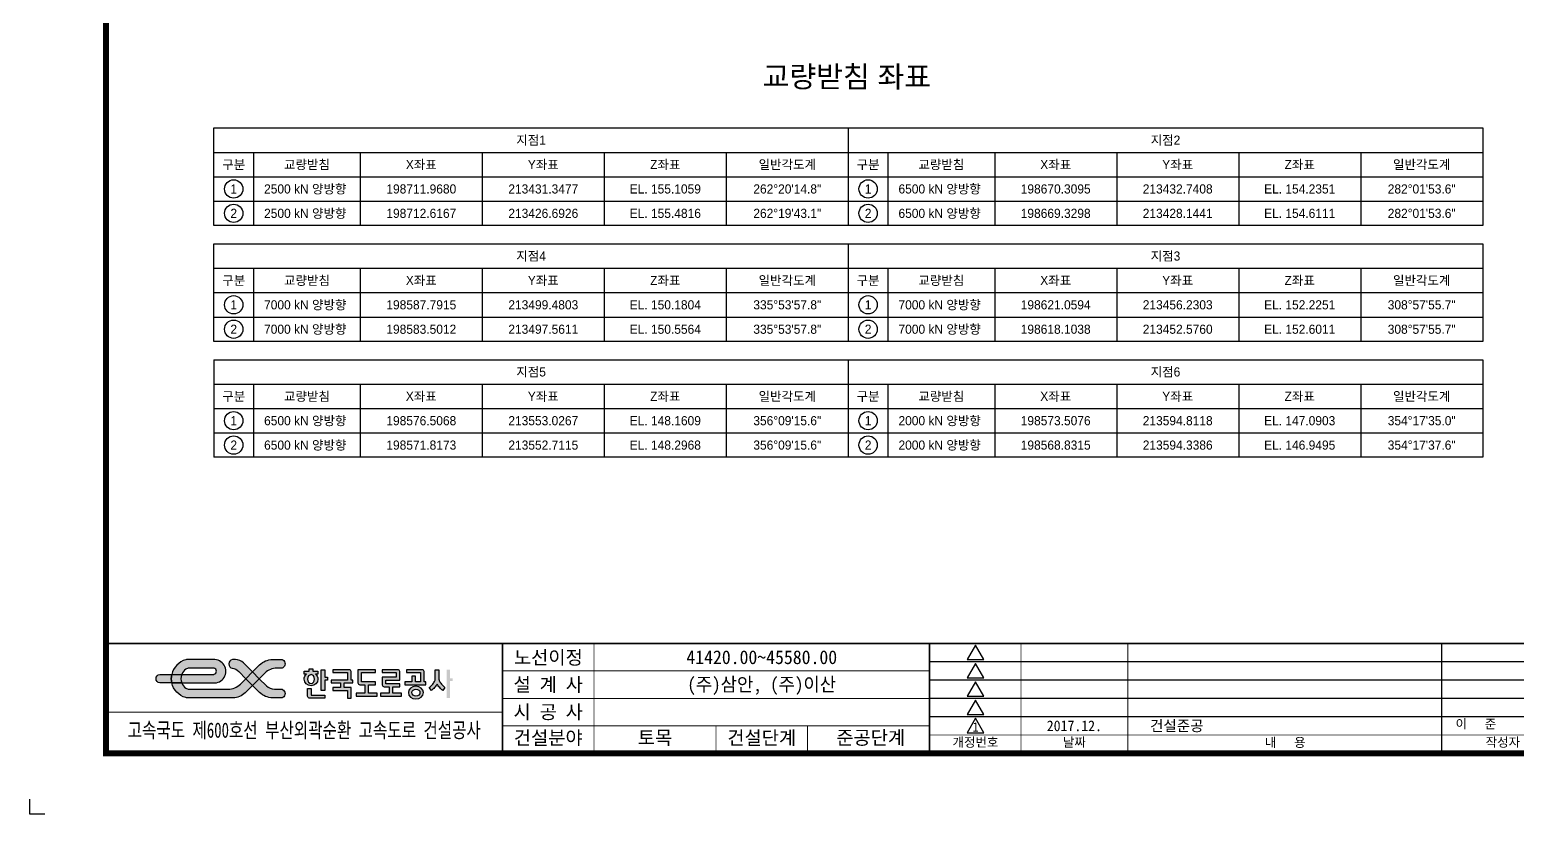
# Model space of a CAD drawing. Header units: feet. Extents: x 0 to 336400, y 0 to 237600.
# Drawn here: x 0 to 195084, y 0 to 102907 of the extents above; entities that cross this region are included whole.
import ezdxf
from ezdxf.enums import TextEntityAlignment as Align

# ---------------------------------------------------------------- set-up
doc = ezdxf.new("R2010")
doc.units = ezdxf.units.FT
doc.header["$LTSCALE"] = 2200
doc.header["$MEASUREMENT"] = 0
doc.layers.get('0').update_dxf_attribs({"linetype": 'CONTINUOUS'})
for name, color, linetype in [('CS-TABL-LIN1', 4, 'CONTINUOUS'), ('CS-TABL-LIN2', 1, 'CONTINUOUS'), ('CS-TABL-TEX1', 6, 'CONTINUOUS'), ('CS-TABL-TEX2', 3, 'CONTINUOUS'), ('CX-BORD-LIN1', 4, 'CONTINUOUS'), ('CX-BORD-LIN2', 3, 'CONTINUOUS'), ('CX-BORD-TEX2', 7, 'CONTINUOUS'), ('CX-BORD-TEX3', 6, 'CONTINUOUS'), ('CX-MISC', 2, 'CONTINUOUS'), ('CZ-TEX1', 6, 'CONTINUOUS')]:
    doc.layers.add(name, color=color, linetype=linetype)
doc.styles.add('A_STANDARD', font='')
doc.styles.add('TB_TEXT', font='')
doc.styles.add('TB_WBTXT', font='')
doc.styles.add('TB_WMTXT', font='')
doc.styles.get('A_STANDARD').set_extended_font_data('Dotum')
doc.styles.get('TB_TEXT').set_extended_font_data('DotumChe')
doc.styles.get('TB_WBTXT').set_extended_font_data('Dotum')
doc.styles.get('TB_WMTXT').set_extended_font_data('DotumChe')

# ---------------------------------------------------------------- blocks, each defined once
blk = doc.blocks.new('CXGLOGO-EX흑백')
h = blk.add_hatch(color=256)
h.paths.add_polyline_path([(12.62751094235613, 2.929722186557417), (13.9368577347384, 2.929722186557417, 0.1307849617648099), (14.19642449557114, 2.998798575681949, 0.5686079760781465), (14.23263349965494, 5.183221859397701, 0.1392232935838704), (13.9581907729968, 5.261149990701703), (11.43317010715378, 5.261149990701703, 0.1989123673796241), (7.88820811080587, 3.792778653716674), (5.962135003345992, 1.866705546256785), (7.789912781123938, 0.03892776847906987), (9.30410907077998, 1.553124058134753, -0.198912367379616)])
h.paths.add_polyline_path([(5.962135003346347, -1.78885000929877), (4.134357225567967, 0.03892776847900947), (2.638733131771026, -1.456696325318649, -0.1989123673796836), (-0.684668739806078, -2.833294453742262), (-11.36204881219041, -2.833294453742742, -0.149968192877195), (-12.240743962647, -2.563678008654669, -0.1491631919188299), (-13.39334849004342, -1.136072231520988), (-16.10175388554254, -1.136072231520988, 0.2784029190241507), (-12.27306911128629, -5.129271465237487, 0.06593867059308692), (-11.86520449236982, -5.183294453743216), (0.6208868157490102, -5.183294453742739, 0.198912367379658), (3.944288687325745, -3.806696325319599)])
h.paths.add_polyline_path([(-16.10175388554255, 1.213927768479007), (-19.36564277443144, 1.213927768479007, 0.8888888888888873), (-19.36564277443144, -1.136072231520991), (-16.10175388554254, -1.136072231520988, -0.1111111111111106)])
h.paths.add_polyline_path([(-11.36204881233854, 2.911149990701738), (-4.683161640971832, 2.911149990701997, -0.05755858726109904), (-4.564116577129639, 2.897400306733786, -0.792918256256352), (-4.564116577139849, 1.227677452445754, -0.05755858725611351), (-4.683161640971733, 1.21392776847901), (-13.39334849004398, 1.213927768479618, 0.1939147573995261), (-13.39334849004318, -1.136072231520991), (-4.743420552209216, -1.136072231520991, 1.071754271161691), (-4.743420552209216, 5.261149990701231), (-11.86520449236982, 5.261149990702183, 0.06593867059316338), (-12.27306911128352, 5.207127002196302, 0.2784029190242539), (-16.10175388554237, 1.21392776847981), (-13.39334849004398, 1.213927768479621, -0.1491631919192471), (-12.2407439626433, 2.641533545616181, -0.1499681928522188)])
h = blk.add_hatch(color=256)
h.paths.add_polyline_path([(3.485422644516419, 4.34341790508612, 0.1989123673796671), (1.269821396798442, 5.261149990701703), (0.4788016700130058, 5.261149990701703, 0.8338075771048155), (0.3771781799719207, 2.929722186557356, -0.177326263149743), (2.179867088961466, 1.993417905085643), (4.134357225568095, 0.03892776847887802), (5.962135003345992, 1.866705546256789)])
h.paths.add_polyline_path([(9.744402917729097, -1.915562368126679), (7.789912781123888, 0.03892776847899881), (5.96213500334634, -1.788850009298766), (7.888208110807184, -3.714923116759131, 0.198912367379553), (11.43317010715388, -5.183294453743692), (13.93853492596422, -5.183294453744644, 0.1292187291636897), (14.19530503372277, -5.115808595962658, 0.6043190588004438), (14.12747900538948, -2.886014569746202, 0.1137896329467328), (13.89882244722792, -2.833294453742262), (11.96000416544708, -2.833294453742262, -0.1989123673796783)])
h = blk.add_hatch(color=256)
h.paths.add_polyline_path([(5.962135003345985, 1.866705546256785), (4.134357225568095, 0.03892776847887802), (5.962135003346347, -1.788850009298773), (7.789912781123952, 0.03892776847906987)])
h.paths.add_polyline_path([(-13.39334849004398, 1.213927768479621), (-16.10175388554237, 1.21392776847981, 0.1111111111111885), (-16.10175388554254, -1.136072231520988), (-13.39334849004318, -1.136072231520988, -0.1939147573995261)])
h = blk.add_hatch(color=256)
edge = h.paths.add_edge_path()
edge.add_line((55.90553287691766, 2.4960983163664), (56.85552189184581, 2.496098316366446))
edge.add_line((56.85552189184581, 2.496098316366446), (56.85552189184592, 0.09215457618536149))
edge.add_arc((58.53363057762468, 0.09215457618543929), 1.67810868577876, 180.0000000000026, 195.4083540198517)
edge.add_arc((58.47394244906948, 0.07570436294137084), 1.61619517993231, 195.408354019852, 211.4069923032628)
edge.add_arc((62.72740815851297, 2.672743468727949), 6.599826652904244, 211.4069923032628, 220.884619074014)
edge.add_arc((62.65632922919535, 2.61120635935723), 6.505810537144002, 220.8846190740139, 230.4986055729279)
edge.add_line((58.51800266797031, -2.408736271577236), (57.94523708654083, -3.232545142195342))
edge.add_arc((62.63997685430596, 2.476487192741993), 7.39145666891144, 221.3708019331366, 230.5683267651548, ccw=False)
edge.add_arc((62.86124072826939, 2.671717853347373), 7.686537407580804, 212.5283811307898, 221.3728192081766, ccw=False)
edge.add_arc((49.89982302886737, 2.671711092267167), 7.686526193707074, 318.6271743273925, 327.471625333613, ccw=False)
edge.add_arc((50.12107005378402, 2.476495324059812), 7.391467942165787, 309.4316802638517, 318.62919103786044, ccw=False)
edge.add_line((54.81581768222331, -3.232545142194404), (54.24305210079449, -2.408736271575762))
edge.add_arc((50.16623946446956, 2.548189157142523), 6.418061309895114, 309.4355142588529, 319.1812610942183)
edge.add_arc((49.96136727208684, 2.72553903169074), 6.689032726803259, 319.1787201534786, 328.529668469246)
edge.add_arc((54.2901842034738, 0.07437455166653684), 1.612880450692433, 328.5764598147939, 344.6081938620856)
edge.add_arc((54.23147034857182, 0.09160721386742313), 1.674062617830531, 344.5729121819099, 360.0187337982126)
edge.add_line((55.90553287691779, 0.09215457618600098), (55.90553287691779, 2.4960983163664))
edge = h.paths.add_edge_path()
edge.add_arc((22.07066925838875, -0.0960583075494551), 1.77276644383517, 0.3446861390323761, 51.806537556943795, ccw=False)
edge.add_arc((21.98752086475434, -0.03643316846145372), 1.856528462969702, 268.6390132932114, 358.4888194230754, ccw=False)
edge.add_arc((21.89882706649707, -0.03696230538111067), 1.856011500010981, 181.4952613076245, 271.3769059760447, ccw=False)
edge.add_arc((21.81624874840013, -0.0960910072229415), 1.772833459952195, 128.1945062452658, 179.6542700587555, ccw=False)
edge.add_line((20.72004724334094, 1.297207502441104), (20.04344756338069, 1.297207502441104))
edge.add_line((20.04344756338069, 1.297207502441104), (20.04344756338068, 2.108874533108121))
edge.add_line((20.04344756338068, 2.108874533108121), (21.46843108577289, 2.108874533108121))
edge.add_line((21.46843108577289, 2.108874533108121), (21.4684310857729, 2.754247505206038))
edge.add_line((21.4684310857729, 2.754247505206038), (22.41842010070103, 2.754247505206038))
edge.add_line((22.41842010070103, 2.754247505206038), (22.41842010070103, 2.108874533108121))
edge.add_line((22.41842010070103, 2.108874533108121), (23.84340362309323, 2.108874533108121))
edge.add_line((23.84340362309323, 2.108874533108121), (23.84340362309322, 1.297207502441104))
edge.add_line((23.84340362309322, 1.297207502441104), (23.16680394313298, 1.297207502441104))
h.paths.add_polyline_path([(60.65547795155814, 0.172755616815305), (60.65547795155814, -0.601691949703131), (59.94298619036236, -0.601691949703131), (59.94298619036248, -5.248377348808134), (58.99299717543421, -5.248377348808617), (58.99299717543411, 2.496098316366869), (59.94298619036225, 2.496098316366869), (59.94298619036236, 0.172755616815305)])
edge = h.paths.add_edge_path()
edge.add_line((48.0681235037611, 2.496098316365892), (48.0681235037611, 1.72165074984937))
edge.add_line((48.0681235037611, 1.72165074984937), (51.86807956347353, 1.72165074984937))
edge.add_line((51.86807956347353, 1.72165074984937), (51.86807956347343, -0.8598411385413627))
edge.add_line((51.86807956347343, -0.8598411385413627), (50.44309604108143, -0.8598411385423006))
edge.add_line((50.44309604108143, -0.8598411385423006), (50.44309604108143, 0.6890539944927028))
edge.add_line((50.44309604108143, 0.6890539944927028), (49.4931070261532, 0.6890539944927028))
edge.add_line((49.4931070261532, 0.6890539944927028), (49.49310702615358, -0.8598411385418245))
edge.add_line((49.49310702615358, -0.8598411385418245), (47.59312899629693, -0.8598411385418281))
edge.add_line((47.59312899629693, -0.8598411385418281), (47.59312899629681, -1.634288705059802))
edge.add_line((47.59312899629681, -1.634288705059802), (53.29306308586574, -1.634288705059802))
edge.add_line((53.29306308586574, -1.634288705059802), (53.29306308586574, -0.8598411385413627))
edge.add_line((53.29306308586574, -0.8598411385413627), (52.81806857840155, -0.8598411385413236))
edge.add_line((52.81806857840155, -0.8598411385413236), (52.81806857840178, 1.979799938688487))
edge.add_arc((52.26887129235888, 1.979799938688532), 0.5491972860428973, 359.9999999999953, 400.6008038990672)
edge.add_arc((52.34038266447658, 2.041094338003921), 0.4550119382992583, 40.60080389906705, 89.66109212214847)
edge.add_line((52.3430740709377, 2.496098316366869), (48.0681235037611, 2.496098316367497))
edge = h.paths.add_edge_path()
edge.add_line((41.41820039926384, 2.496098316366869), (41.41820039926394, 1.721650749848898))
edge.add_line((41.41820039926394, 1.721650749848898), (45.21815645897638, 1.721650749848898))
edge.add_line((45.21815645897638, 1.721650749848898), (45.21815645897638, 0.4309048056535367))
edge.add_line((45.21815645897638, 0.4309048056535367), (41.41820039926384, 0.4309048056535367))
edge.add_line((41.41820039926384, 0.4309048056535367), (41.41820039926394, -1.634288705060271))
edge.add_arc((41.96739768530686, -1.634288705060244), 0.5491972860429257, 180.0000000000029, 220.6008038990638)
edge.add_arc((41.89588631318916, -1.695583104375644), 0.4550119382992751, 220.6008038990626, 269.6610921221458)
edge.add_line((41.89319490672801, -2.150587082738607), (43.31817842912, -2.150587082738607))
edge.add_line((43.31817842912, -2.150587082738607), (43.31817842912011, -3.957631404610424))
edge.add_line((43.31817842912011, -3.957631404610424), (40.94320589179998, -3.957631404610424))
edge.add_line((40.94320589179998, -3.957631404610424), (40.94320589179998, -4.732078971128871))
edge.add_line((40.94320589179998, -4.732078971128871), (46.64313998136879, -4.732078971128871))
edge.add_line((46.64313998136879, -4.732078971128871), (46.64313998136893, -3.957631404610897))
edge.add_line((46.64313998136893, -3.957631404610897), (44.26816744404802, -3.957631404609955))
edge.add_line((44.26816744404802, -3.957631404609955), (44.26816744404758, -2.150587082738607))
edge.add_line((44.26816744404758, -2.150587082738607), (46.1681454739045, -2.150587082738134))
edge.add_line((46.1681454739045, -2.150587082738134), (46.1681454739045, -1.376139516220633))
edge.add_line((46.1681454739045, -1.376139516220633), (42.36818941419209, -1.376139516220164))
edge.add_line((42.36818941419209, -1.376139516220164), (42.36818941419209, -0.3435427608644339))
edge.add_line((42.36818941419209, -0.3435427608644339), (46.1681454739045, -0.343542760863965))
edge.add_line((46.1681454739045, -0.343542760863965), (46.16814547390462, 1.979799938688512))
edge.add_arc((45.6189481878617, 1.979799938688539), 0.5491972860429115, 359.9999999999972, 400.6008038990619)
edge.add_arc((45.69045955997943, 2.041094338003941), 0.4550119382992425, 40.60080389906198, 89.6610921221449)
edge.add_line((45.69315096644058, 2.496098316366872), (41.41820039926384, 2.496098316366869))
edge = h.paths.add_edge_path()
edge.add_line((39.51822236940757, 2.496098316366869), (34.76827729476689, 2.496098316366869))
edge.add_line((34.76827729476689, 2.496098316366869), (34.76827729476689, -1.117990327381936))
edge.add_arc((35.31747458080942, -1.117990327381935), 0.5491972860425349, 180, 220.6008038990902)
edge.add_arc((35.24596320869247, -1.179284726696737), 0.4550119382998447, 220.60080389909, 269.6610921221131)
edge.add_line((35.24327180223106, -1.634288705060271), (36.66825532462316, -1.634288705060342))
edge.add_line((36.66825532462316, -1.634288705060342), (36.66825532462363, -3.957631404610424))
edge.add_line((36.66825532462363, -3.957631404610424), (34.29328278730304, -3.957631404610897))
edge.add_line((34.29328278730304, -3.957631404610897), (34.29328278730291, -4.732078971128871))
edge.add_line((34.29328278730291, -4.732078971128871), (39.99321687687187, -4.732078971129809))
edge.add_line((39.99321687687187, -4.732078971129809), (39.99321687687187, -3.957631404610897))
edge.add_line((39.99321687687187, -3.957631404610897), (37.61824433955118, -3.957631404610794))
edge.add_line((37.61824433955118, -3.957631404610794), (37.61824433955128, -1.634288705060271))
edge.add_line((37.61824433955128, -1.634288705060271), (39.5182223694077, -1.634288705059802))
edge.add_line((39.5182223694077, -1.634288705059802), (39.51822236940779, -0.8598411385423006))
edge.add_line((39.51822236940779, -0.8598411385423006), (35.71826630969503, -0.8598411385423006))
edge.add_line((35.71826630969503, -0.8598411385423006), (35.71826630969503, 1.721650749848898))
edge.add_line((35.71826630969503, 1.721650749848898), (39.51822236940745, 1.72165074984937))
edge.add_line((39.51822236940745, 1.72165074984937), (39.51822236940745, 2.496098316366869))
edge = h.paths.add_edge_path()
edge.add_line((31.9183102499825, -5.248377348808617), (32.86829926491062, -5.248377348808617))
edge.add_line((32.86829926491062, -5.248377348808617), (32.86829926491062, -2.408736271577304))
edge.add_line((32.86829926491062, -2.408736271577304), (30.96832123505435, -2.408736271577304))
edge.add_line((30.96832123505435, -2.408736271577304), (30.96832123505409, -1.117990327381936))
edge.add_line((30.96832123505409, -1.117990327381936), (33.34329377237469, -1.117990327381936))
edge.add_line((33.34329377237469, -1.117990327381936), (33.34329377237468, -0.343542760863965))
edge.add_line((33.34329377237468, -0.343542760863965), (32.86829926491062, -0.343542760863965))
edge.add_line((32.86829926491062, -0.343542760863965), (32.86829926491062, 1.979799938688512))
edge.add_arc((32.31910197886764, 1.979799938688512), 0.5491972860429826, 359.9999999999999, 400.6008038990593)
edge.add_arc((32.39061335098545, 2.041094338003989), 0.4550119382991955, 40.60080389905918, 89.66109212214754)
edge.add_line((32.39330475744659, 2.496098316366872), (27.88085693653791, 2.496098316366869))
edge.add_line((27.88085693653791, 2.496098316366869), (27.8808569365377, 1.721650749848898))
edge.add_line((27.8808569365377, 1.721650749848898), (31.9183102499825, 1.72165074984937))
edge.add_line((31.9183102499825, 1.72165074984937), (31.9183102499825, -0.343542760863965))
edge.add_line((31.9183102499825, -0.343542760863965), (27.40586242907364, -0.343542760863965))
edge.add_line((27.40586242907364, -0.343542760863965), (27.40586242907364, -1.11799032738147))
edge.add_line((27.40586242907364, -1.11799032738147), (30.01833222012621, -1.117990327381936))
edge.add_line((30.01833222012621, -1.117990327381936), (30.01833222012621, -2.408736271577773))
edge.add_line((30.01833222012621, -2.408736271577773), (27.88085693653782, -2.408736271577773))
edge.add_line((27.88085693653782, -2.408736271577773), (27.88085693653781, -3.183183838095275))
edge.add_line((27.88085693653781, -3.183183838095275), (31.9183102499825, -3.183183838095275))
edge.add_line((31.9183102499825, -3.183183838095275), (31.9183102499825, -5.248377348808617))
edge = h.paths.add_edge_path()
edge.add_line((25.7433816529495, -5.248377348808617), (21.46843108577295, -5.248377348808141))
edge.add_arc((21.468431085773, -4.799179719589938), 0.4491976292182027, 220.2618960212232, 269.9999999999932, ccw=False)
edge.add_arc((21.55155841230061, -4.728777609424231), 0.5581315978937866, 180.3389078778467, 220.2618960212236, ccw=False)
edge.add_arc((195.5622497713534, -3.699482215773768), 174.5718671369681, 179.6610921221531, 180.3389078778465, ccw=False)
edge.add_line((20.99343657830883, -2.66688546041647), (21.94342559323697, -2.66688546041647))
edge.add_line((21.94342559323697, -2.66688546041647), (21.94342559323697, -4.473929782290639))
edge.add_line((21.94342559323697, -4.473929782290639), (25.7433816529495, -4.473929782290639))
edge.add_line((25.7433816529495, -4.473929782290639), (25.7433816529495, -5.248377348808617))
edge = h.paths.add_edge_path(flags=16)
edge.add_ellipse((50.60385872541271, -3.769494308227308), major_axis=(-1.110875729177891, 2.868103891292178e-14), ratio=0.8665097612807381, start_angle=0, end_angle=360)
edge = h.paths.add_edge_path()
edge.add_ellipse((50.60385872364095, -3.769494308227308), major_axis=(2.060740712415878, 5.91535299055294e-14), ratio=0.8429164421096037, start_angle=0, end_angle=360, ccw=False)
h.paths.add_polyline_path([(26.4558734141455, 0.4309048056535367), (26.4558734141455, -0.343542760863965), (25.74338165294929, -0.343542760863965), (25.7433816529494, -3.183183838095275), (24.67464401115513, -3.183183838094806), (24.67464401115513, 2.496098316366869), (25.7433816529494, 2.496098316366869), (25.7433816529495, 0.4309048056535367)])
edge = h.paths.add_edge_path(flags=16)
edge.add_ellipse((21.94342559323697, -0.08539357202479891), major_axis=(7.44215483547632e-15, 1.223429116448234), ratio=0.7764969806228509, start_angle=0, end_angle=360, ccw=False)
for points in [[(-11.36204881219097, 2.911149990702945, 0.149968192828432), (-12.24074396240013, 2.64153354578092, 0.1491631919431257), (-13.39334849004398, 1.213927768479618, 0.1939147573995262), (-13.39334849004318, -1.136072231520991), (-4.743420552209216, -1.136072231520991, 1.071754271161691), (-4.743420552209216, 5.261149990701231), (-11.86520449236982, 5.261149990702183, 0.06593867059316338), (-12.27306911128352, 5.207127002196302, 0.2784029190242541), (-16.10175388554237, 1.213927768479806), (-13.39334849004398, 1.213927768479618), (-4.683161640971733, 1.21392776847901, 0.0575585872562081), (-4.564116577139657, 1.227677452445796, 0.7929182562611419), (-4.564116577139643, 2.897400306736131, 0.05755858725616377), (-4.683161640971832, 2.911149990701997), (-11.36204881234111, 2.911149990701738)], [(0.3771781799714518, 2.929722186557417, -0.1773262631497835), (2.179867088961458, 1.993417905085646), (4.134357225568095, 0.03892776847887802), (5.962135003345992, 1.866705546256785), (3.485422644516419, 4.34341790508612, 0.1989123673796582), (1.269821396798548, 5.261149990701703), (0.4788016700130058, 5.261149990701703, 0.8714196092937034), (0.4788016700130058, 2.911149990701706)], [(23.16680394313298, 1.297207502441104, -0.228396255599462), (23.84340362309322, -0.0853935720248451, -0.4134459869151131), (21.94342559323628, -1.892437893898972, -0.4136086650538482), (20.04344756338071, -0.08539357202475273, -0.2283866715627258), (20.72004724334094, 1.297207502441104), (20.04344756338069, 1.297207502441104), (20.04344756338068, 2.108874533108121), (21.46843108577289, 2.108874533108121), (21.4684310857729, 2.754247505206038), (22.41842010070103, 2.754247505206038), (22.41842010070103, 2.108874533108121), (23.84340362309323, 2.108874533108121), (23.84340362309322, 1.297207502441104), (23.16680394313298, 1.297207502441104)], [(31.9183102499825, -5.248377348808617), (32.86829926491062, -5.248377348808617), (32.86829926491062, -2.408736271577304), (30.96832123505435, -2.408736271577304), (30.96832123505409, -1.117990327381936), (33.34329377237469, -1.117990327381936), (33.34329377237468, -0.343542760863965), (32.86829926491062, -0.343542760863965), (32.86829926491062, 1.979799938688512, 0.1790312441150617), (32.73608670557006, 2.337209223254376, 0.2173967572259796), (32.39330475744659, 2.496098316366872), (27.88085693653791, 2.496098316366869), (27.8808569365377, 1.721650749848898), (31.9183102499825, 1.72165074984937), (31.9183102499825, -0.343542760863965), (27.40586242907364, -0.343542760863965), (27.40586242907364, -1.11799032738147), (30.01833222012621, -1.117990327381936), (30.01833222012621, -2.408736271577773), (27.88085693653782, -2.408736271577773), (27.88085693653781, -3.183183838095275), (31.9183102499825, -3.183183838095275), (31.9183102499825, -5.248377348808617)], [(39.51822236940757, 2.496098316366869), (34.76827729476689, 2.496098316366869), (34.76827729476689, -1.117990327381936, 0.179031244115201), (34.90048985410753, -1.475399611947733, 0.2173967572256811), (35.24327180223106, -1.634288705060271), (36.66825532462316, -1.634288705060342), (36.66825532462363, -3.957631404610424), (34.29328278730304, -3.957631404610897), (34.29328278730291, -4.732078971128871), (39.99321687687187, -4.732078971129809), (39.99321687687187, -3.957631404610897), (37.61824433955118, -3.957631404610794), (37.61824433955128, -1.634288705060271), (39.5182223694077, -1.634288705059802), (39.51822236940779, -0.8598411385423006), (35.71826630969503, -0.8598411385423006), (35.71826630969503, 1.721650749848898), (39.51822236940745, 1.72165074984937), (39.51822236940745, 2.496098316366869)], [(41.41820039926384, 2.496098316366869), (41.41820039926394, 1.721650749848898), (45.21815645897638, 1.721650749848898), (45.21815645897638, 0.4309048056535367), (41.41820039926384, 0.4309048056535367), (41.41820039926394, -1.634288705060271, 0.1790312441150686), (41.55041295860451, -1.991697989626104, 0.2173967572259559), (41.89319490672801, -2.150587082738607), (43.31817842912, -2.150587082738607), (43.31817842912011, -3.957631404610424), (40.94320589179998, -3.957631404610424), (40.94320589179998, -4.732078971128871), (46.64313998136879, -4.732078971128871), (46.64313998136893, -3.957631404610897), (44.26816744404802, -3.957631404609955), (44.26816744404758, -2.150587082738607), (46.1681454739045, -2.150587082738134), (46.1681454739045, -1.376139516220633), (42.36818941419209, -1.376139516220164), (42.36818941419209, -0.3435427608644339), (46.1681454739045, -0.343542760863965), (46.16814547390462, 1.979799938688512, 0.1790312441150869), (46.03593291456406, 2.337209223254376, 0.2173967572259547), (45.69315096644058, 2.496098316366872), (41.41820039926384, 2.496098316366869)], [(48.0681235037611, 2.496098316365892), (48.0681235037611, 1.72165074984937), (51.86807956347353, 1.72165074984937), (51.86807956347343, -0.8598411385413627), (50.44309604108143, -0.8598411385423006), (50.44309604108143, 0.6890539944927028), (49.4931070261532, 0.6890539944927028), (49.49310702615358, -0.8598411385418245), (47.59312899629693, -0.8598411385418281), (47.59312899629681, -1.634288705059802), (53.29306308586574, -1.634288705059802), (53.29306308586574, -0.8598411385413627), (52.81806857840155, -0.8598411385413236), (52.81806857840178, 1.979799938688487, 0.179031244115118), (52.68585601906119, 2.337209223254398, 0.2173967572259479), (52.3430740709377, 2.496098316366869), (48.0681235037611, 2.496098316367497)], [(55.90553287691766, 2.4960983163664), (56.85552189184581, 2.496098316366446), (56.85552189184592, 0.09215457618536149, 0.0673331086834034), (56.9158386985025, -0.3537133382605546, 0.06992084128346215), (57.09454053805489, -0.7665172394446813, 0.04137753804791307), (57.73774645661189, -1.647093096347959, 0.04197355301566234), (58.51800266797031, -2.408736271577236), (57.94523708654083, -3.232545142195342, -0.04015333159213054), (57.09307314020015, -2.408744723435024, -0.0386103102765588), (56.38052738438178, -1.461466375851227, -0.03861036677333588), (55.66798162856324, -2.408744723434765, -0.04015327015359547), (54.81581768222331, -3.232545142194404), (54.24305210079449, -2.408736271575762, 0.04254949277045509), (55.0233083121517, -1.64709309634749, 0.04082386527700423), (55.66651423070869, -0.7665172394442124, 0.07006595625911516), (55.8452160702611, -0.3537133382600786, 0.06749733491456367), (55.90553287691779, 0.09215457618600098), (55.90553287691779, 2.4960983163664)], [(25.7433816529495, -5.248377348808617), (21.46843108577295, -5.248377348808141, -0.22049606497067), (21.12564913764939, -5.089488255695642, -0.1759805261046493), (20.99343657830882, -4.732078971129866, -0.002957537787864401), (20.99343657830883, -2.66688546041647), (21.94342559323697, -2.66688546041647), (21.94342559323697, -4.473929782290639), (25.7433816529495, -4.473929782290639), (25.7433816529495, -5.248377348808617)]]:
    blk.add_lwpolyline(points, format="xyb")
for points in [[(14.19642449558027, 2.998798575687182, -0.1307849617699337), (13.9368577347384, 2.929722186557417), (12.62751094235613, 2.929722186557417, 0.1989123673796159), (9.30410907077998, 1.553124058134753), (7.789912781123881, 0.03892776847900592), (5.962135003346269, 1.866705546257062), (7.88820811080587, 3.792778653716674, -0.198912367379624), (11.43317010715378, 5.261149990701703), (13.9581907729968, 5.261149990701703, -0.1392232934978381), (14.23263349950496, 5.183221859490345, -0.5686079761212879)], [(-19.36564277443144, -1.136072231520991, -0.8888888888888888), (-19.36564277443144, 1.213927768479007), (-16.10175388554255, 1.213927768479007, 0.1111111111111495), (-16.10175388554254, -1.136072231520988)], [(-16.10175388554237, 1.21392776847981), (-13.39334849004398, 1.213927768479621, 0.1939147573995262), (-13.39334849004318, -1.136072231520988), (-16.10175388554254, -1.136072231520988, -0.1111111111111495)], [(5.962135003346347, -1.78885000929877), (3.944288687325745, -3.806696325319599, -0.198912367379658), (0.6208868157490102, -5.183294453742739), (-11.86520449236982, -5.183294453743216, -0.0659386705931795), (-12.27306911128685, -5.129271465237338, -0.2784029190241215), (-16.10175388554254, -1.136072231520991), (-13.39334849004342, -1.136072231520991, 0.1491631919431261), (-12.24074396239957, -2.563678008822297, 0.1499681928284316), (-11.36204881219041, -2.833294453742742), (-0.684668739806078, -2.833294453742262, 0.1989123673796836), (2.638733131771026, -1.456696325318649), (4.134357225567967, 0.03892776847900947)], [(7.789912781123881, 0.03892776847900592), (9.744402917729097, -1.915562368126679, 0.1989123673796783), (11.96000416544708, -2.833294453742262), (13.89882244722792, -2.833294453742262, -0.1137896330351633), (14.12747900555343, -2.886014569826049, -0.6043190587532347), (14.19530503371573, -5.115808595966634, -0.1292187291597539), (13.93853492596422, -5.183294453744644), (11.43317010715388, -5.183294453743692, -0.198912367379553), (7.888208110807184, -3.714923116759131), (5.962135003346347, -1.78885000929877)]]:
    blk.add_lwpolyline(points, format="xyb", close=True)
blk.add_lwpolyline([(5.962135003345992, 1.866705546256785), (7.789912781123945, 0.03892776847906987), (5.962135003346347, -1.78885000929877), (4.134357225568095, 0.03892776847887802), (5.962135003345992, 1.866705546256785)])
blk.add_lwpolyline([(26.4558734141455, 0.4309048056535367), (26.4558734141455, -0.343542760863965), (25.74338165294929, -0.343542760863965), (25.7433816529494, -3.183183838095275), (24.67464401115513, -3.183183838094806), (24.67464401115513, 2.496098316366869), (25.7433816529494, 2.496098316366869), (25.7433816529495, 0.4309048056535367)], close=True)
at = {"extrusion": (0, 0, -1)}
blk.add_ellipse((21.94342559323697, -0.08539357202479891), major_axis=(7.44215483547632e-15, 1.223429116448234), ratio=0.7764969806228509, start_param=3.141592653589785, end_param=9.424777960769372, dxfattribs=at)
blk.add_ellipse((50.60385872364095, -3.769494308227308), major_axis=(2.060740712415878, 5.91535299055294e-14), ratio=0.8429164421096037, dxfattribs=at)
blk.add_ellipse((50.60385872541271, -3.769494308227308), major_axis=(-1.110875729177891, 2.868103891292178e-14), ratio=0.8665097612807381)
blk = doc.blocks.new('CXBLKA1-KHCA')
at = {"layer": 'CX-BORD-LIN1', "const_width": 2}
blk.add_lwpolyline([(796, -2.614797267597169e-12), (0, -3.410605131648481e-13), (0, 553.9999999999997), (795.9999999999998, 553.9999999999997)], close=True, dxfattribs=at)
at = {"layer": 'CX-BORD-LIN1'}
for points, const_width in [([(796, 36.0000000000008), (0, 35.99999999999852)], 0.6), ([(130, -5.684341886080801e-13), (130, 35.99999999999886)], 0.6), ([(160.0000000000001, -7.958078640513122e-13), (160.0000000000001, 35.99999999999898)], 0.3), ([(270, 0), (270, 35.99999999999932)], 0.6), ([(300, 5.684341886080801e-14), (300, 35.99999999999937)], 0.3), ([(335, 5.684341886080801e-14), (335, 35.99999999999949)], 0.3), ([(558, 5.999999999999886), (270, 5.999999999998977)], 0.2)]:
    blk.add_lwpolyline(points, dxfattribs=dict(at, const_width=const_width))
for points in [[(285.0839848587444, 35.46565633293648), (282.3404163795552, 30.71365633293647), (287.8275533379334, 30.71365633293647)], [(285.0839848587444, 29.46565633293631), (282.3404163795552, 24.71365633293624), (287.8275533379334, 24.71365633293624)], [(285.0839848587444, 23.46565633293631), (282.3404163795552, 18.71365633293624), (287.8275533379334, 18.71365633293624)], [(285.0839848587444, 17.46565633293631), (282.3404163795552, 12.7136563329363), (287.8275533379334, 12.7136563329363)], [(285.0839848587444, 11.46565633293631), (282.3404163795552, 6.713656332936296), (287.8275533379334, 6.713656332936296)]]:
    blk.add_lwpolyline(points, close=True, dxfattribs=at)
blk.add_lwpolyline([(438, 5.684341886080801e-14), (438, 35.99999999999977)], dxfattribs=at)
at = {"layer": 'CX-BORD-LIN2'}
blk.add_line((558, 30), (270, 29.99999999999909), dxfattribs=at)
at = {"layer": 'CX-BORD-LIN2', "const_width": 0.3}
for points in [[(270, 26.99999999999909), (130, 26.99999999999886)], [(270, 17.99999999999909), (130, 17.99999999999886)], [(130, 13.49999999999909), (0, 13.49999999999886)], [(270, 8.99999999999909), (130, 8.999999999998863)], [(200.0000000000001, -1.193711796076968e-12), (200.0000000000001, 8.999999999998977)], [(230.0000000000001, -1.13686837721616e-12), (230.0000000000001, 8.999999999999034)]]:
    blk.add_lwpolyline(points, dxfattribs=at)
at = {"layer": 'CX-BORD-LIN2'}
for points in [[(558, 23.99999999999989), (270, 23.99999999999898)], [(558, 18.00000000000102), (270, 18.00000000000006)], [(558, 12.00000000000102), (270, 12.00000000000006)]]:
    blk.add_lwpolyline(points, dxfattribs=at)
at = {"layer": 'CX-MISC'}
blk.add_lwpolyline([(-20.0020000199919, -20.00000000000034), (-25, -20.00000000000034), (-25.00000000000034, -15.0020000199919)], dxfattribs=at)
at = {"layer": 'CX-MISC', "xscale": 1.2, "yscale": 1.2}
blk.add_blockref('CXGLOGO-EX흑백', (40.89123459210989, 24.41566484108665), dxfattribs=at)
at = {"layer": 'CX-BORD-LIN1', "style": 'TB_TEXT'}
for tag, height, p in [('TR_RDAT5', 3.5, (317.5, 32.99999999999977)), ('TR_DGN5', 3.5, (451.1184542177598, 32.99999999999977)), ('TR_CHK5', 3.5, (491.1184542177598, 32.99999999999977)), ('TR_APP5', 3.5, (531.1184542177598, 33)), ('TR_RNUM5', 3, (285.1051166181959, 32.63656332936267)), ('TR_RNUM4', 3, (285.1051166181959, 26.6365633293625)), ('TR_RDAT4', 3.5, (317.5, 26.9999999999996)), ('TR_DGN4', 3.5, (451.1184542177598, 26.9999999999996)), ('TR_CHK4', 3.5, (491.1184542177598, 26.9999999999996)), ('TR_APP4', 3.5, (531.1184542177598, 26.99999999999983)), ('TR_RNUM3', 3, (285.1051166181959, 20.63656332936364)), ('TR_RDAT3', 3.5, (317.5, 21.00000000000068)), ('TR_DGN3', 3.5, (451.1184542177598, 21.00000000000068)), ('TR_CHK3', 3.5, (491.1184542177598, 21.00000000000068)), ('TR_APP3', 3.5, (531.1184542177598, 21.00000000000091)), ('TR_RNUM2', 3, (285.1051166181959, 14.63656332936364)), ('TR_RDAT2', 3.5, (317.5, 15.00000000000068)), ('TR_DGN2', 3.5, (451.1184542177598, 15.00000000000068)), ('TR_CHK2', 3.5, (491.1184542177598, 15.00000000000068)), ('TR_APP2', 3.5, (531.1184542177598, 15.00000000000091)), ('TR_RNUM1', 3, (285.1051166181959, 8.636563329362502)), ('TR_RDAT1', 3.5, (317.5, 8.999999999999602)), ('TR_DGN1', 3.5, (451.1184542177598, 8.999999999999602)), ('TR_CHK1', 3.5, (491.1184542177598, 8.999999999999602)), ('TR_APP1', 3.5, (531.1184542177598, 8.99999999999983))]:
    blk.add_attdef(tag, text='', height=height, dxfattribs=at).set_placement(p, align=Align.MIDDLE_CENTER)
for tag, p in [('TR_RCON5', (342.3033138082338, 32.99999999999977)), ('TR_RCON4', (342.3033138082338, 26.9999999999996)), ('TR_RCON3', (342.3033138082338, 21.00000000000068)), ('TR_RCON2', (342.3033138082338, 15.00000000000068)), ('TR_RCON1', (342.3033138082338, 8.999999999999602))]:
    blk.add_attdef(tag, text='', height=3.5, dxfattribs=at).set_placement(p, align=Align.MIDDLE_LEFT)
at = {"layer": 'CX-BORD-LIN2', "style": 'TB_TEXT'}
blk.add_attdef('TD_VERSION', text='', height=3, rotation=90, dxfattribs=at).set_placement((800.499999405456, 48.01489921212237), align=Align.MIDDLE_CENTER)
at = {"layer": 'CX-BORD-TEX2', "style": 'TB_WMTXT'}
for tag, height, p in [('TB_CNAME', 5, (15.34476638720094, 531.8324131479245)), ('TB_CSCOP', 4, (16.63456755316179, 523.8324131479245))]:
    blk.add_attdef(tag, text='', height=height, dxfattribs=at).set_placement(p, align=Align.BOTTOM_LEFT)
at = {"layer": 'CX-BORD-TEX2', "style": 'TB_WBTXT'}
for tag, height, p in [('TB_MTITIL', 10, (397.9999999999999, 533.3264135606181)), ('TB_STITL', 7, (397.9999999999999, 518.3264135606181))]:
    blk.add_attdef(tag, text='', height=height, dxfattribs=at).set_placement(p, align=Align.MIDDLE_CENTER)
at = {"layer": 'CX-BORD-TEX3', "style": 'TB_TEXT'}
for s, height, p in [('노선이정', 4.500000000000001, (145.0338518561471, 31.45595740059105)), ('설 계 사', 4.500000000000001, (145.0000000000001, 22.58754437093)), ('시 공 사', 4.500000000000001, (145.0000000000001, 13.59273296473054)), ('건설분야', 4.500000000000001, (145, 5.125020286179335)), ('건설단계', 4.500000000000001, (215.0000000000001, 5.125020286178881)), ('개정번호', 3, (285.081636885472, 3.661999999999921)), ('날짜', 3, (317.5, 3.661999999999921)), ('내   용', 3, (386.6435256798582, 3.584115170363475)), ('작성자', 3, (458, 3.661999999999978))]:
    blk.add_text(s, height=height, dxfattribs=at).set_placement(p, align=Align.MIDDLE)
for tag, height, p in [('TD_LNDST', 4.500000000000001, (215, 31.49999999999909)), ('TD_DSECT', 4.500000000000001, (605.5, 31.50000000000023)), ('TD_DDIST', 4.500000000000001, (654.5, 31.50000000000034)), ('TD_DNAME_TOP', 4.500000000000001, (755, 27.95701132476654)), ('TD_CSECT', 4.500000000000001, (605.5, 22.50000000000023)), ('TD_CDIST', 4.500000000000001, (654.5, 22.50000000000028)), ('TD_DNAME_MAIN', 4.500000000000001, (755, 21.47309584254879)), ('TD_CCOMP', 4.500000000000001, (215.0000000000001, 13.59273296473054)), ('TD_HSCAL', 4.500000000000001, (620.8841087955549, 13.74838269424743)), ('TD_VSCAL', 4.500000000000001, (656.8614607241562, 13.74838269424743)), ('TD_DNAME_BOT', 3, (755, 15.24894304459792)), ('TD_FIELD', 4.500000000000001, (180, 5.125020286179335)), ('TD_CSTEP', 4.500000000000001, (250.7440000000001, 5.125020286178881)), ('TD_DWGCODE', 4.500000000000001, (637, 4.79080374170087)), ('TD_DWGNO', 4.500000000000001, (755, 5.001673382306194))]:
    blk.add_attdef(tag, text='', height=height, dxfattribs=at).set_placement(p, align=Align.MIDDLE_CENTER)
for tag, height, width, p in [('TD_DCOMP', 4.500000000000001, 0.95, (215.0000000000001, 22.58754437093)), ('TD_CNAME', 5, 0.78, (65, 7.595640316786557))]:
    blk.add_attdef(tag, text='', height=height, dxfattribs=dict(at, width=width)).set_placement(p, align=Align.MIDDLE_CENTER)

msp = doc.modelspace()

# ---------------------------------------------------------------- linework, layer by layer
at = {"layer": 'CS-TABL-LIN1'}
msp.add_line((190551.5520621602, 90025.11737427278), (190551.5520621602, 77225.11737427278), dxfattribs=at)
for points in [[(190551.5520621602, 77225.11737427278), (24151.55206216022, 77225.11737427278), (24151.55206216022, 90025.11737427278), (190551.5520621602, 90025.11737427278)], [(107351.5520621602, 62025.11737427278), (24151.55206216022, 62025.11737427278), (24151.55206216022, 74825.11737427278), (107351.5520621602, 74825.11737427278)], [(107351.5520621602, 74825.11737427278), (190551.5520621602, 74825.11737427278), (190551.5520621602, 62025.11737427278), (107351.5520621602, 62025.11737427278)], [(24151.55206216022, 59625.11737427278), (190551.5520621602, 59625.11737427278), (190551.5520621602, 46825.11737427278), (24151.55206216022, 46825.11737427278)]]:
    msp.add_lwpolyline(points, dxfattribs=at)
at = {"layer": 'CS-TABL-LIN2'}
for p, q in [((29351.55206216022, 90025.11737427278), (29351.55206216022, 90025.11737427278)), ((43351.55206216022, 90025.11737427278), (43351.55206216022, 90025.11737427278)), ((59351.55206216022, 90025.11737427278), (59351.55206216022, 90025.11737427278)), ((75351.55206216022, 90025.11737427278), (75351.55206216022, 90025.11737427278)), ((91351.55206216022, 90025.11737427278), (91351.55206216022, 90025.11737427278)), ((107351.5520621602, 90025.11737427278), (107351.5520621602, 77225.11737427278)), ((112551.5520621602, 90025.11737427278), (112551.5520621602, 90025.11737427278)), ((126551.5520621602, 90025.11737427278), (126551.5520621602, 90025.11737427278)), ((142551.5520621602, 90025.11737427278), (142551.5520621602, 90025.11737427278)), ((158551.5520621602, 90025.11737427278), (158551.5520621602, 90025.11737427278)), ((174551.5520621602, 90025.11737427278), (174551.5520621602, 90025.11737427278)), ((24151.55206216022, 86825.11737427278), (190551.5520621602, 86825.11737427278)), ((29351.55206216022, 86825.11737427278), (29351.55206216022, 77225.11737427278)), ((29351.55206216022, 86825.11737427278), (29351.55206216022, 77225.11737427278)), ((43351.55206216022, 86825.11737427278), (43351.55206216022, 77225.11737427278)), ((59351.55206216022, 86825.11737427278), (59351.55206216022, 77225.11737427278)), ((75351.55206216022, 86825.11737427278), (75351.55206216022, 77225.11737427278)), ((91351.55206216022, 86825.11737427278), (91351.55206216022, 77225.11737427278)), ((112551.5520621602, 86825.11737427278), (112551.5520621602, 77225.11737427278)), ((126551.5520621602, 86825.11737427278), (126551.5520621602, 77225.11737427278)), ((142551.5520621602, 86825.11737427278), (142551.5520621602, 77225.11737427278)), ((158551.5520621602, 86825.11737427278), (158551.5520621602, 77225.11737427278)), ((174551.5520621602, 86825.11737427278), (174551.5520621602, 77225.11737427278)), ((24151.55206216022, 83625.11737427278), (190551.5520621602, 83625.11737427278)), ((24151.55206216022, 80425.11737427278), (190551.5520621602, 80425.11737427278)), ((29351.55206216022, 74825.11737427278), (29351.55206216022, 74825.11737427278)), ((43351.55206216022, 74825.11737427278), (43351.55206216022, 74825.11737427278)), ((59351.55206216022, 74825.11737427278), (59351.55206216022, 74825.11737427278)), ((75351.55206216022, 74825.11737427278), (75351.55206216022, 74825.11737427278)), ((91351.55206216022, 74825.11737427278), (91351.55206216022, 74825.11737427278)), ((107351.5520621602, 74825.11737427278), (107351.5520621602, 62025.11737427278)), ((107351.5520621602, 74825.11737427278), (107351.5520621602, 62025.11737427278)), ((112551.5520621602, 74825.11737427278), (112551.5520621602, 74825.11737427278)), ((126551.5520621602, 74825.11737427278), (126551.5520621602, 74825.11737427278)), ((142551.5520621602, 74825.11737427278), (142551.5520621602, 74825.11737427278)), ((158551.5520621602, 74825.11737427278), (158551.5520621602, 74825.11737427278)), ((174551.5520621602, 74825.11737427278), (174551.5520621602, 74825.11737427278)), ((24151.55206216022, 71625.11737427278), (107351.5520621603, 71625.11737427278)), ((29351.55206216022, 71625.11737427278), (29351.55206216022, 62025.11737427278)), ((43351.55206216022, 71625.11737427278), (43351.55206216022, 62025.11737427278)), ((59351.55206216022, 71625.11737427278), (59351.55206216022, 62025.11737427278)), ((75351.55206216022, 71625.11737427278), (75351.55206216022, 62025.11737427278)), ((91351.55206216022, 71625.11737427278), (91351.55206216022, 62025.11737427278)), ((107351.5520621603, 71625.11737427278), (190551.5520621602, 71625.11737427278)), ((112551.5520621602, 71625.11737427278), (112551.5520621602, 62025.11737427278)), ((126551.5520621602, 71625.11737427278), (126551.5520621602, 62025.11737427278)), ((142551.5520621602, 71625.11737427278), (142551.5520621602, 62025.11737427278)), ((158551.5520621602, 71625.11737427278), (158551.5520621602, 62025.11737427278)), ((174551.5520621602, 71625.11737427278), (174551.5520621602, 62025.11737427278)), ((24151.55206216022, 68425.11737427278), (107351.5520621603, 68425.11737427278)), ((107351.5520621603, 68425.11737427278), (190551.5520621602, 68425.11737427278)), ((24151.55206216022, 65225.11737427278), (107351.5520621603, 65225.11737427278)), ((107351.5520621603, 65225.11737427278), (190551.5520621602, 65225.11737427278)), ((24151.55206216022, 59625.11737427278), (24151.55206216022, 46825.11737427278)), ((29351.55206216022, 59625.11737427278), (29351.55206216022, 59625.11737427278)), ((43351.55206216022, 59625.11737427278), (43351.55206216022, 59625.11737427278)), ((59351.55206216022, 59625.11737427278), (59351.55206216022, 59625.11737427278)), ((75351.55206216022, 59625.11737427278), (75351.55206216022, 59625.11737427278)), ((91351.55206216022, 59625.11737427278), (91351.55206216022, 59625.11737427278)), ((107351.5520621602, 59625.11737427278), (107351.5520621602, 46825.11737427278)), ((112551.5520621602, 59625.11737427278), (112551.5520621602, 59625.11737427278)), ((126551.5520621602, 59625.11737427278), (126551.5520621602, 59625.11737427278)), ((142551.5520621602, 59625.11737427278), (142551.5520621602, 59625.11737427278)), ((158551.5520621602, 59625.11737427278), (158551.5520621602, 59625.11737427278)), ((174551.5520621602, 59625.11737427278), (174551.5520621602, 59625.11737427278)), ((24151.55206216022, 56425.11737427278), (190551.5520621602, 56425.11737427278)), ((29351.55206216022, 56425.11737427278), (29351.55206216022, 46825.11737427278)), ((43351.55206216022, 56425.11737427278), (43351.55206216022, 46825.11737427278)), ((59351.55206216022, 56425.11737427278), (59351.55206216022, 46825.11737427278)), ((75351.55206216022, 56425.11737427278), (75351.55206216022, 46825.11737427278)), ((91351.55206216022, 56425.11737427278), (91351.55206216022, 46825.11737427278)), ((112551.5520621602, 56425.11737427278), (112551.5520621602, 46825.11737427278)), ((126551.5520621602, 56425.11737427278), (126551.5520621602, 46825.11737427278)), ((142551.5520621602, 56425.11737427278), (142551.5520621602, 46825.11737427278)), ((158551.5520621602, 56425.11737427278), (158551.5520621602, 46825.11737427278)), ((174551.5520621602, 56425.11737427278), (174551.5520621602, 46825.11737427278)), ((24151.55206216022, 53225.11737427278), (190551.5520621602, 53225.11737427278)), ((24151.55206216022, 50025.11737427278), (190551.5520621602, 50025.11737427278))]:
    msp.add_line(p, q, dxfattribs=at)
at = {"layer": 'CS-TABL-TEX1'}
for centre in [(26751.55206216022, 82025.11737427278), (109951.5520621602, 82025.11737427278), (26751.55206216022, 78825.11737427278), (109951.5520621602, 78825.11737427278), (26751.55206216022, 66825.11737427278), (109951.5520621602, 66825.11737427278), (26751.55206216022, 63625.11737427278), (109951.5520621602, 63625.11737427278), (26751.55206216022, 51625.11737427278), (109951.5520621602, 51625.11737427278), (26751.55206216022, 48425.11737427278), (109951.5520621602, 48425.11737427278)]:
    msp.add_circle(centre, 1200, dxfattribs=at)

# ---------------------------------------------------------------- block references
at = {"layer": 'CX-MISC'}
ref = msp.add_blockref('CXBLKA1-KHCA', (10000, 8000.000000000146), dxfattribs=dict(at, xscale=400, yscale=400, zscale=400))
ref.add_attrib('TD_CNAME', '고속국도 제600호선 부산외곽순환 고속도로 건설공사', dxfattribs={"layer": 'CX-BORD-TEX3', "height": 2000, "style": 'TB_TEXT', "width": 0.75}).set_placement((36000, 11038.25612671688), align=Align.MIDDLE_CENTER)
ref.add_attrib('TD_FIELD', '토목', dxfattribs={"layer": 'CX-BORD-TEX3', "height": 1800, "style": 'TB_TEXT'}).set_placement((82000, 10050.00811447218), align=Align.MIDDLE_CENTER)
ref.add_attrib('TD_CSTEP', '준공단계', dxfattribs={"layer": 'CX-BORD-TEX3', "height": 1800, "style": 'TB_TEXT'}).set_placement((110297.599999994, 10050.00811447218), align=Align.MIDDLE_CENTER)
ref.add_attrib('TD_DCOMP', '(주)삼안, (주)이산', dxfattribs={"layer": 'CX-BORD-TEX3', "height": 1800, "style": 'TB_TEXT', "width": 0.9499999999999998}).set_placement((96000, 17035.01774837091), align=Align.MIDDLE_CENTER)
ref.add_attrib('TD_LNDST', '41420.00~45580.00', dxfattribs={"layer": 'CX-BORD-TEX3', "height": 1800, "style": 'TB_TEXT'}).set_placement((96000, 20600.00000000015), align=Align.MIDDLE_CENTER)
ref.add_attrib('TR_RNUM1', '1', dxfattribs={"layer": 'CX-BORD-LIN1', "height": 1200, "style": 'TB_TEXT'}).set_placement((124042.0466472805, 11454.6253317447), align=Align.MIDDLE_CENTER)
ref.add_attrib('TR_RDAT1', '2017.12.', dxfattribs={"layer": 'CX-BORD-LIN1', "height": 1400, "style": 'TB_TEXT'}).set_placement((137000, 11600.00000000015), align=Align.MIDDLE_CENTER)
ref.add_attrib('TR_RCON1', '건설준공', dxfattribs={"layer": 'CX-BORD-LIN1', "height": 1400, "style": 'TB_TEXT'}).set_placement((146921.325523302, 11600.00000000015), align=Align.MIDDLE_LEFT)

# ---------------------------------------------------------------- texts
at = {"layer": 'CS-TABL-TEX1', "style": 'A_STANDARD'}
for s, p in [('지점1', (65751.55206216022, 88425.11737427278)), ('지점2', (148951.5520621602, 88425.11737427278)), ('구분', (26751.55206216022, 85225.11737427278)), ('교량받침', (36351.55206216022, 85225.11737427278)), ('X좌표', (51351.55206216022, 85225.11737427278)), ('Y좌표', (67351.55206216022, 85225.11737427278)), ('Z좌표', (83351.55206216022, 85225.11737427278)), ('일반각도계', (99351.55206216022, 85225.11737427278)), ('구분', (109951.5520621602, 85225.11737427278)), ('교량받침', (119551.5520621602, 85225.11737427278)), ('X좌표', (134551.5520621602, 85225.11737427278)), ('Y좌표', (150551.5520621602, 85225.11737427278)), ('Z좌표', (166551.5520621602, 85225.11737427278)), ('일반각도계', (182551.5520621602, 85225.11737427278)), ('1', (26751.55206216022, 82025.11737427278)), ('1', (109951.5520621602, 82025.11737427278)), ('2', (26751.55206216022, 78825.11737427278)), ('2', (109951.5520621602, 78825.11737427278)), ('지점4', (65751.55206216022, 73225.11737427278)), ('지점3', (148951.5520621602, 73225.11737427278)), ('구분', (26751.55206216022, 70025.11737427278)), ('교량받침', (36351.55206216022, 70025.11737427278)), ('X좌표', (51351.55206216022, 70025.11737427278)), ('Y좌표', (67351.55206216022, 70025.11737427278)), ('Z좌표', (83351.55206216022, 70025.11737427278)), ('일반각도계', (99351.55206216022, 70025.11737427278)), ('구분', (109951.5520621602, 70025.11737427278)), ('교량받침', (119551.5520621602, 70025.11737427278)), ('X좌표', (134551.5520621602, 70025.11737427278)), ('Y좌표', (150551.5520621602, 70025.11737427278)), ('Z좌표', (166551.5520621602, 70025.11737427278)), ('일반각도계', (182551.5520621602, 70025.11737427278)), ('1', (26751.55206216022, 66825.11737427278)), ('1', (109951.5520621602, 66825.11737427278)), ('2', (26751.55206216022, 63625.11737427278)), ('2', (109951.5520621602, 63625.11737427278)), ('지점5', (65751.55206216022, 58025.11737427278)), ('지점6', (148951.5520621602, 58025.11737427278)), ('구분', (26751.55206216022, 54825.11737427278)), ('구분', (109951.5520621602, 54825.11737427278)), ('1', (26751.55206216022, 51625.11737427278)), ('1', (109951.5520621602, 51625.11737427278)), ('2', (26751.55206216022, 48425.11737427278)), ('2', (109951.5520621602, 48425.11737427278))]:
    msp.add_text(s, height=1200, dxfattribs=at).set_placement(p, align=Align.MIDDLE_CENTER)
at = {"layer": 'CS-TABL-TEX2', "style": 'A_STANDARD'}
for s, p in [('2500 kN 양방향 ', (36351.55206216022, 82025.11737427278)), ('198711.9680', (51351.55206216022, 82025.11737427278)), ('213431.3477', (67351.55206216022, 82025.11737427278)), ('EL. 155.1059', (83351.55206216022, 82025.11737427278)), ('262°20\'14.8"', (99351.55206216022, 82025.11737427278)), ('6500 kN 양방향 ', (119551.5520621602, 82025.11737427278)), ('198670.3095', (134551.5520621602, 82025.11737427278)), ('213432.7408', (150551.5520621602, 82025.11737427278)), ('EL. 154.2351', (166551.5520621602, 82025.11737427278)), ('282°01\'53.6"', (182551.5520621602, 82025.11737427278)), ('2500 kN 양방향 ', (36351.55206216022, 78825.11737427278)), ('198712.6167', (51351.55206216022, 78825.11737427278)), ('213426.6926', (67351.55206216022, 78825.11737427278)), ('EL. 155.4816', (83351.55206216022, 78825.11737427278)), ('262°19\'43.1"', (99351.55206216022, 78825.11737427278)), ('6500 kN 양방향 ', (119551.5520621602, 78825.11737427278)), ('198669.3298', (134551.5520621602, 78825.11737427278)), ('213428.1441', (150551.5520621602, 78825.11737427278)), ('EL. 154.6111', (166551.5520621602, 78825.11737427278)), ('282°01\'53.6"', (182551.5520621602, 78825.11737427278)), ('7000 kN 양방향 ', (36351.55206216022, 66825.11737427278)), ('198587.7915', (51351.55206216022, 66825.11737427278)), ('213499.4803', (67351.55206216022, 66825.11737427278)), ('EL. 150.1804', (83351.55206216022, 66825.11737427278)), ('335°53\'57.8"', (99351.55206216022, 66825.11737427278)), ('7000 kN 양방향 ', (119551.5520621602, 66825.11737427278)), ('198621.0594', (134551.5520621602, 66825.11737427278)), ('213456.2303', (150551.5520621602, 66825.11737427278)), ('EL. 152.2251', (166551.5520621602, 66825.11737427278)), ('308°57\'55.7"', (182551.5520621602, 66825.11737427278)), ('7000 kN 양방향 ', (36351.55206216022, 63625.11737427278)), ('7000 kN 양방향 ', (119551.5520621602, 63625.11737427278)), ('198583.5012', (51351.55206216022, 63625.11737427278)), ('213497.5611', (67351.55206216022, 63625.11737427278)), ('EL. 150.5564', (83351.55206216022, 63625.11737427278)), ('335°53\'57.8"', (99351.55206216022, 63625.11737427278)), ('198618.1038', (134551.5520621602, 63625.11737427278)), ('213452.5760', (150551.5520621602, 63625.11737427278)), ('EL. 152.6011', (166551.5520621602, 63625.11737427278)), ('308°57\'55.7"', (182551.5520621602, 63625.11737427278)), ('교량받침', (36351.55206216022, 54825.11737427278)), ('X좌표', (51351.55206216022, 54825.11737427278)), ('Y좌표', (67351.55206216022, 54825.11737427278)), ('Z좌표', (83351.55206216022, 54825.11737427278)), ('일반각도계', (99351.55206216022, 54825.11737427278)), ('교량받침', (119551.5520621602, 54825.11737427278)), ('X좌표', (134551.5520621602, 54825.11737427278)), ('Y좌표', (150551.5520621602, 54825.11737427278)), ('Z좌표', (166551.5520621602, 54825.11737427278)), ('일반각도계', (182551.5520621602, 54825.11737427278)), ('6500 kN 양방향 ', (36351.55206216022, 51625.11737427278)), ('198576.5068', (51351.55206216022, 51625.11737427278)), ('213553.0267', (67351.55206216022, 51625.11737427278)), ('EL. 148.1609', (83351.55206216022, 51625.11737427278)), ('356°09\'15.6"', (99351.55206216022, 51625.11737427278)), ('2000 kN 양방향 ', (119551.5520621602, 51625.11737427278)), ('198573.5076', (134551.5520621602, 51625.11737427278)), ('213594.8118', (150551.5520621602, 51625.11737427278)), ('EL. 147.0903', (166551.5520621602, 51625.11737427278)), ('354°17\'35.0"', (182551.5520621602, 51625.11737427278)), ('6500 kN 양방향 ', (36351.55206216022, 48425.11737427278)), ('198571.8173', (51351.55206216022, 48425.11737427278)), ('213552.7115', (67351.55206216022, 48425.11737427278)), ('EL. 148.2968', (83351.55206216022, 48425.11737427278)), ('356°09\'15.6"', (99351.55206216022, 48425.11737427278)), ('2000 kN 양방향 ', (119551.5520621602, 48425.11737427278)), ('198568.8315', (134551.5520621602, 48425.11737427278)), ('213594.3386', (150551.5520621602, 48425.11737427278)), ('EL. 146.9495', (166551.5520621602, 48425.11737427278)), ('354°17\'37.6"', (182551.5520621602, 48425.11737427278))]:
    msp.add_text(s, height=1200, dxfattribs=at).set_placement(p, align=Align.MIDDLE_CENTER)
at = {"layer": 'CX-BORD-TEX3', "style": 'TB_TEXT'}
msp.add_text('이   준', height=1200.000000000009, dxfattribs=at).set_placement((189662.0811337719, 11864.79999996259), align=Align.MIDDLE)
at = {"layer": 'CZ-TEX1', "style": 'A_STANDARD'}
msp.add_text('교량받침 좌표', height=2800, dxfattribs=at).set_placement((107162.0891728749, 95363.08157278947), align=Align.CENTER)

doc.saveas('drawing.dxf')
